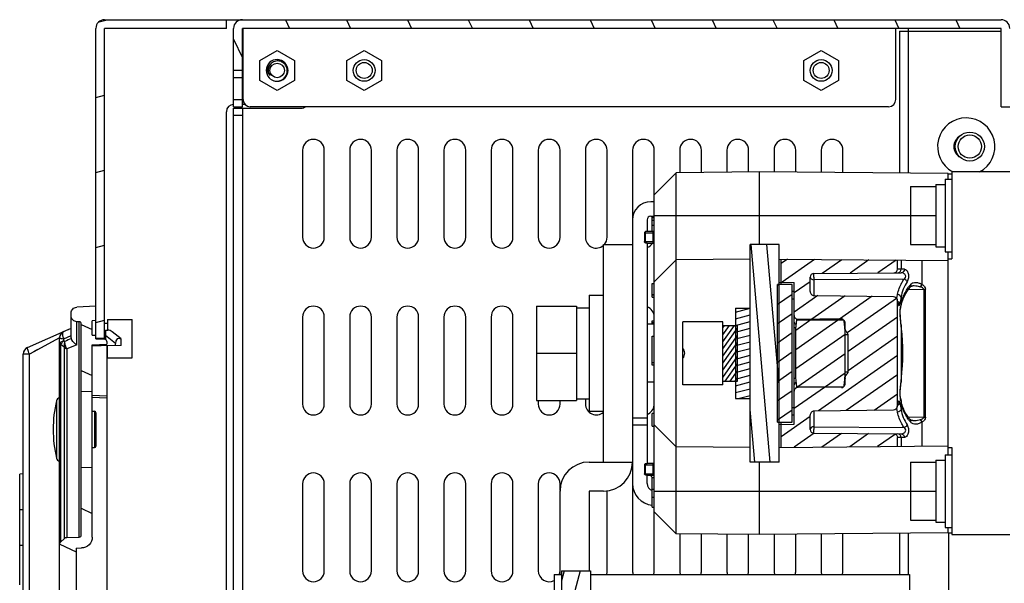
# Model space of a CAD drawing. Extents: x -425 to 6552, y -3049 to 3105.
# Drawn here: x 447.4 to 583.1, y -846.5 to -768.7 of the extents above; entities that cross this region are included whole.
import ezdxf

# ---------------------------------------------------------------- set-up
doc = ezdxf.new("R2010")
doc.units = 0
doc.layers.get('0').update_dxf_attribs({"linetype": 'CONTINUOUS'})

msp = doc.modelspace()

# ---------------------------------------------------------------- linework, layer by layer
at = {"color": 2, "linetype": 'CONTINUOUS'}
for p, q in [((458.35, -769.03), (459.43, -768.74)), ((484.03, -768.74), (484.59, -769.94)), ((492.43, -768.74), (492.99, -769.94)), ((500.83, -768.74), (501.39, -769.94)), ((509.23, -768.74), (509.79, -769.94)), ((517.63, -768.74), (518.19, -769.94)), ((526.04, -768.74), (526.59, -769.94)), ((534.44, -768.74), (535, -769.94)), ((542.84, -768.74), (543.4, -769.94)), ((551.24, -768.74), (551.8, -769.94)), ((559.64, -768.74), (560.2, -769.94)), ((568.04, -768.74), (568.6, -769.94)), ((576.45, -768.74), (577.01, -769.94)), ((476.88, -771.44), (478.08, -774.01)), ((457.88, -779.49), (459.08, -779.17)), ((457.88, -789.83), (459.08, -789.51)), ((457.88, -800.16), (459.08, -799.84)), ((550.87, -829.74), (548.24, -799.74)), ((552.08, -819.09), (550.39, -799.74)), ((553.23, -801.78), (552.38, -802.37)), ((556.98, -801.81), (552.5, -804.95)), ((560.72, -801.84), (558.03, -803.73)), ((564.47, -801.87), (561.87, -803.69)), ((568.22, -801.91), (565.71, -803.66)), ((556.38, -804.88), (554.18, -806.42)), ((552.07, -805.24), (551.88, -805.38)), ((553.88, -806.63), (551.88, -808.03)), ((557.44, -806.79), (554.18, -809.08)), ((561.18, -806.83), (556.58, -810.05)), ((564.92, -806.87), (560.43, -810.02)), ((568.29, -807.17), (561.47, -811.94)), ((546.08, -809.05), (548.08, -808.51)), ((457.88, -810.5), (459.08, -810.17)), ((546.08, -809.97), (548.08, -809.44)), ((546.08, -810.9), (548.08, -810.36)), ((553.88, -809.29), (551.88, -810.69)), ((560.27, -810.12), (554.38, -814.25)), ((556.48, -810.12), (554.39, -811.59)), ((568.41, -809.74), (561.62, -814.5)), ((455.88, -810.76), (457.38, -811.46)), ((544.33, -811.22), (544.55, -810.91)), ((544.33, -812.2), (545.23, -810.91)), ((544.33, -813.18), (545.92, -810.91)), ((544.33, -814.15), (546.33, -811.3)), ((546.08, -811.83), (548.08, -811.29)), ((544.33, -815.13), (546.33, -812.27)), ((546.08, -812.75), (548.08, -812.22)), ((553.88, -811.94), (551.88, -813.34)), ((561.18, -812.14), (554.38, -816.9)), ((568.41, -812.4), (561.62, -817.15)), ((544.33, -816.11), (546.33, -813.25)), ((544.33, -817.08), (546.33, -814.23)), ((546.08, -813.68), (548.08, -813.14)), ((546.08, -814.6), (548.08, -814.07)), ((544.33, -818.06), (546.33, -815.2)), ((546.08, -815.53), (548.08, -814.99)), ((553.88, -814.6), (551.88, -816)), ((561.18, -814.8), (554.67, -819.36)), ((568.41, -815.05), (557.5, -822.69)), ((455.88, -817.1), (457.38, -817.8)), ((544.65, -818.58), (546.33, -816.18)), ((545.34, -818.58), (546.33, -817.16)), ((546.08, -816.46), (548.08, -815.92)), ((546.08, -817.38), (548.08, -816.85)), ((546.02, -818.58), (546.33, -818.13)), ((546.08, -818.31), (548.08, -817.77)), ((553.88, -817.26), (551.88, -818.66)), ((561.18, -817.46), (558.46, -819.36)), ((568.41, -817.71), (561.35, -822.65)), ((546.08, -819.24), (548.08, -818.7)), ((546.08, -820.16), (548.08, -819.63)), ((553.88, -819.91), (551.88, -821.31)), ((558.34, -819.45), (554.18, -822.36)), ((554.58, -819.42), (554.3, -819.62)), ((546.46, -820.99), (548.08, -820.55)), ((568.41, -820.36), (565.2, -822.61)), ((548.72, -829.74), (548.08, -822.48)), ((553.88, -822.57), (551.88, -823.97)), ((556.38, -823.47), (552.38, -826.27)), ((556.93, -825.75), (554.14, -827.7)), ((560.67, -825.78), (557.98, -827.67)), ((564.42, -825.81), (561.82, -827.63)), ((568.11, -825.89), (565.66, -827.6)), ((457.31, -830.44), (457.38, -830.48)), ((455.88, -836.12), (457.38, -836.82)), ((452.91, -841.07), (455.18, -842.13)), ((524.66, -844.74), (522.08, -854.37)), ((522.44, -844.74), (522.08, -846.1))]:
    msp.add_line(p, q, dxfattribs=at)
at = {"color": 7, "linetype": 'CONTINUOUS'}
for p, q in [((459.08, -768.74), (582.68, -768.74)), ((475.88, -769.94), (475.88, -768.74)), ((457.88, -812.74), (457.88, -769.94)), ((459.08, -812.64), (459.08, -769.94)), ((475.88, -769.94), (459.08, -769.94)), ((476.88, -780.74), (476.88, -769.94)), ((478.08, -780.74), (478.08, -769.94)), ((582.68, -769.94), (478.08, -769.94)), ((478.18, -779.74), (478.18, -769.94)), ((568.18, -779.74), (568.18, -769.94)), ((568.68, -770.34), (568.68, -789.91)), ((568.68, -770.34), (582.68, -770.34)), ((569.88, -769.94), (569.88, -789.92)), ((582.68, -780.74), (582.68, -769.94)), ((480.48, -774.36), (482.88, -772.97)), ((482.88, -772.97), (485.28, -774.36)), ((492.48, -774.36), (494.88, -772.97)), ((494.88, -772.97), (497.28, -774.36)), ((555.48, -774.36), (557.88, -772.97)), ((557.88, -772.97), (560.28, -774.36)), ((480.48, -777.13), (480.48, -774.36)), ((485.28, -774.36), (485.28, -777.13)), ((492.48, -777.13), (492.48, -774.36)), ((497.28, -774.36), (497.28, -777.13)), ((555.48, -777.13), (555.48, -774.36)), ((560.28, -774.36), (560.28, -777.13)), ((478.08, -775.74), (476.88, -775.74)), ((478.08, -776.74), (476.88, -776.74)), ((482.88, -778.51), (480.48, -777.13)), ((485.28, -777.13), (482.88, -778.51)), ((494.88, -778.51), (492.48, -777.13)), ((497.28, -777.13), (494.88, -778.51)), ((557.88, -778.51), (555.48, -777.13)), ((560.28, -777.13), (557.88, -778.51)), ((476.88, -779.74), (478.08, -779.74)), ((478.47, -780.44), (478.08, -780.44)), ((475.88, -905.04), (475.88, -781.44)), ((476.88, -780.74), (478.08, -780.74)), ((476.88, -896.24), (476.88, -780.94)), ((476.88, -780.94), (486.18, -780.94)), ((478.08, -780.94), (478.08, -896.24)), ((567.18, -780.74), (479.18, -780.74)), ((582.68, -780.74), (583.88, -780.74)), ((478.08, -781.94), (476.88, -781.94)), ((486.38, -786.74), (486.38, -798.74)), ((489.38, -798.74), (489.38, -786.74)), ((492.88, -786.74), (492.88, -798.74)), ((495.88, -798.74), (495.88, -786.74)), ((499.38, -786.74), (499.38, -798.74)), ((502.38, -798.74), (502.38, -786.74)), ((505.88, -786.74), (505.88, -798.74)), ((508.88, -798.74), (508.88, -786.74)), ((512.38, -786.74), (512.38, -798.74)), ((515.38, -798.74), (515.38, -786.74)), ((518.88, -786.74), (518.88, -798.74)), ((521.88, -798.74), (521.88, -786.74)), ((525.38, -786.74), (525.38, -798.74)), ((528.38, -798.74), (528.38, -786.74)), ((531.88, -786.74), (531.88, -796.29)), ((534.88, -844.74), (534.88, -786.74)), ((538.38, -786.74), (538.38, -789.84)), ((541.38, -789.81), (541.38, -786.74)), ((544.88, -786.74), (544.88, -789.78)), ((547.88, -789.76), (547.88, -786.74)), ((551.38, -786.74), (551.38, -789.76)), ((554.38, -789.79), (554.38, -786.74)), ((557.88, -786.74), (557.88, -789.82)), ((560.88, -789.84), (560.88, -786.74)), ((534.88, -792.9), (537.88, -789.84)), ((549.38, -789.74), (537.88, -789.84)), ((537.88, -839.64), (537.88, -789.84)), ((549.38, -799.74), (549.38, -789.74)), ((575.38, -789.97), (549.38, -789.74)), ((575.38, -790.74), (575.38, -789.97)), ((575.38, -789.99), (575.88, -789.99)), ((575.88, -789.74), (575.88, -801.74)), ((583.88, -789.74), (575.88, -789.74)), ((574.98, -790.74), (574.98, -800.74)), ((574.98, -790.74), (575.88, -790.74)), ((570.18, -791.74), (570.18, -799.74)), ((570.18, -791.74), (573.68, -791.74)), ((573.68, -791.47), (573.68, -800.04)), ((573.68, -791.47), (574.98, -791.47)), ((534.88, -793.84), (534.38, -793.84)), ((531.88, -796.34), (531.88, -832.71)), ((533.88, -796.34), (533.88, -797.97)), ((534.38, -795.84), (534.88, -795.84)), ((534.58, -797.09), (534.58, -795.84)), ((534.58, -796.03), (534.88, -796.03)), ((534.88, -796.44), (534.58, -796.44)), ((534.88, -795.74), (573.68, -795.74)), ((533.51, -798.14), (533.51, -799.34)), ((533.51, -798.14), (534.88, -798.14)), ((533.68, -799.52), (533.68, -797.97)), ((533.88, -797.97), (533.68, -797.97)), ((534.68, -797.94), (533.88, -797.94)), ((534.58, -797.94), (534.58, -797.11)), ((534.88, -797.11), (534.58, -797.11)), ((534.68, -797.94), (534.68, -799.54)), ((533.51, -799.34), (534.88, -799.34)), ((533.68, -799.52), (533.88, -799.52)), ((533.88, -799.52), (533.88, -829.97)), ((533.88, -799.54), (534.68, -799.54)), ((527.88, -829.74), (527.88, -799.74)), ((527.88, -799.74), (531.88, -799.74)), ((548.08, -829.74), (548.08, -799.74)), ((552.08, -799.74), (548.08, -799.74)), ((552.08, -829.74), (552.08, -799.74)), ((570.18, -799.74), (573.68, -799.74)), ((573.68, -800.04), (574.98, -800.04)), ((574.98, -800.74), (575.88, -800.74)), ((575.38, -828.74), (575.38, -800.74)), ((534.88, -804.9), (537.88, -801.84)), ((548.08, -801.75), (537.88, -801.84)), ((552.08, -801.77), (575.38, -801.97)), ((552.38, -805.24), (552.38, -801.77)), ((568.41, -803.14), (568.41, -801.91)), ((568.9, -801.91), (568.9, -803.14)), ((571.81, -805.26), (571.81, -801.94)), ((575.38, -801.74), (575.88, -801.74)), ((556.88, -803.74), (568.93, -803.63)), ((569.38, -803.13), (568.41, -803.14)), ((552.08, -804.94), (554.18, -804.96)), ((554.18, -824.52), (554.18, -804.96)), ((556.38, -806.2), (556.38, -804.24)), ((569.31, -804.5), (556.88, -804.61)), ((556.88, -804.61), (556.88, -806.79)), ((534.58, -807.01), (534.58, -805.1)), ((534.58, -805.1), (534.88, -805.1)), ((551.88, -824.24), (551.88, -805.24)), ((553.88, -805.24), (551.88, -805.24)), ((553.88, -824.24), (553.88, -805.24)), ((554.18, -806.24), (553.88, -806.24)), ((569.4, -806.73), (569.68, -806.26)), ((569.68, -806.26), (569.98, -805.84)), ((572.02, -805.93), (569.89, -805.97)), ((569.98, -805.84), (570.22, -805.57)), ((570.22, -805.57), (570.26, -805.53)), ((570.22, -805.57), (570.22, -805.57)), ((570.26, -805.53), (570.31, -805.5)), ((570.31, -805.5), (570.38, -805.47)), ((570.38, -805.47), (570.47, -805.46)), ((570.47, -805.46), (570.53, -805.46)), ((570.53, -805.46), (570.53, -805.46)), ((572.02, -805.93), (572.02, -823.56)), ((572.27, -823.57), (572.27, -805.91)), ((525.88, -806.74), (525.88, -822.74)), ((525.88, -806.74), (527.88, -806.74)), ((534.58, -806.63), (534.88, -806.63)), ((534.58, -806.68), (534.88, -806.68)), ((534.58, -807.01), (534.88, -807.01)), ((553.88, -807.24), (554.18, -807.24)), ((556.88, -806.79), (567.85, -806.9)), ((568.3, -807.18), (568.41, -806.63)), ((568.41, -807.51), (568.38, -807.38)), ((568.45, -807.66), (568.41, -807.51)), ((568.41, -821.92), (568.41, -807.56)), ((568.48, -807.81), (568.45, -807.66)), ((568.9, -806.99), (568.72, -807.9)), ((568.9, -806.99), (568.9, -808.07)), ((568.99, -807.76), (569.17, -807.23)), ((569.17, -807.23), (569.4, -806.73)), ((457.88, -808.25), (455.24, -808.39)), ((518.63, -808.24), (518.63, -821.24)), ((518.63, -808.24), (524.13, -808.24)), ((524.13, -808.24), (524.13, -821.24)), ((524.13, -808.46), (525.88, -808.46)), ((546.08, -808.5), (546.08, -820.99)), ((546.08, -808.5), (548.08, -808.5)), ((568.49, -807.83), (568.48, -807.81)), ((568.5, -807.86), (568.49, -807.83)), ((568.5, -807.88), (568.5, -807.86)), ((568.5, -807.88), (568.5, -807.88)), ((568.5, -807.88), (568.5, -807.89)), ((568.5, -807.89), (568.5, -807.88)), ((568.77, -809.02), (568.78, -808.89)), ((568.77, -809.15), (568.77, -809.02)), ((568.78, -808.89), (568.79, -808.77)), ((568.79, -808.77), (568.8, -808.67)), ((568.8, -808.67), (568.82, -808.58)), ((568.82, -808.48), (568.9, -808.07)), ((568.82, -808.58), (568.89, -808.16)), ((568.89, -808.16), (568.99, -807.76)), ((454.48, -812.43), (454.48, -809.19)), ((455.27, -813.56), (455.27, -810.39)), ((455.59, -810.4), (455.27, -810.39)), ((455.59, -840.09), (455.59, -810.4)), ((457.88, -810.24), (457.38, -810.25)), ((457.38, -812.24), (457.38, -810.25)), ((459.48, -810.09), (459.48, -811.55)), ((459.48, -810.09), (462.88, -810.09)), ((462.88, -815.39), (462.88, -810.09)), ((486.38, -809.74), (486.38, -821.74)), ((489.38, -821.74), (489.38, -809.74)), ((492.88, -809.74), (492.88, -821.74)), ((495.88, -821.74), (495.88, -809.74)), ((499.38, -809.74), (499.38, -821.74)), ((502.38, -821.74), (502.38, -809.74)), ((505.88, -809.74), (505.88, -821.74)), ((508.88, -821.74), (508.88, -809.74)), ((512.38, -809.74), (512.38, -821.74)), ((515.38, -821.74), (515.38, -809.74)), ((534.58, -810.74), (534.58, -810.27)), ((534.58, -810.27), (534.88, -810.27)), ((538.83, -819.08), (538.83, -810.4)), ((544.33, -810.4), (538.83, -810.4)), ((544.33, -819.08), (544.33, -810.4)), ((554.55, -810.12), (560.98, -810.12)), ((560.68, -810.01), (554.69, -810.07)), ((554.69, -810.07), (554.69, -810.12)), ((560.68, -810.01), (560.68, -810.12)), ((568.77, -809.27), (568.77, -809.15)), ((568.77, -809.4), (568.77, -809.27)), ((568.78, -809.51), (568.77, -809.4)), ((568.78, -809.61), (568.78, -809.51)), ((568.79, -809.71), (568.78, -809.61)), ((568.8, -809.79), (568.79, -809.71)), ((568.79, -809.72), (568.79, -809.78)), ((568.83, -810.01), (568.8, -809.79)), ((568.85, -810.24), (568.83, -810.01)), ((568.88, -810.48), (568.85, -810.24)), ((448.48, -813.94), (454.08, -811.44)), ((454.08, -811.44), (454.11, -811.44)), ((455.88, -839.79), (455.88, -810.7)), ((459.08, -810.59), (459.48, -810.59)), ((459.23, -811.54), (459.23, -812.74)), ((459.23, -811.54), (459.53, -811.55)), ((461.38, -812.77), (460.14, -811.77)), ((534.88, -810.74), (533.88, -810.74)), ((534.88, -810.52), (534.58, -810.52)), ((534.58, -810.55), (534.88, -810.55)), ((544.33, -810.91), (546.33, -810.91)), ((546.33, -818.58), (546.33, -810.91)), ((554.41, -811.25), (554.18, -811.25)), ((561.18, -818.89), (561.18, -810.59)), ((568.9, -810.77), (568.88, -810.48)), ((568.9, -810.81), (568.9, -810.77)), ((568.96, -811.36), (568.9, -810.77)), ((568.9, -810.81), (568.9, -818.67)), ((569.03, -812.17), (568.96, -811.36)), ((452.88, -812.63), (448.72, -814.85)), ((452.88, -812.63), (452.85, -812.64)), ((452.88, -887.86), (452.88, -812.63)), ((453.48, -812.76), (454.48, -812.31)), ((453.48, -813.02), (453.48, -812.76)), ((453.59, -813.11), (453.48, -813.02)), ((457.38, -812.24), (457.88, -812.25)), ((457.88, -812.64), (459.08, -812.64)), ((457.88, -812.74), (459.1, -812.81)), ((457.88, -812.74), (459.23, -812.74)), ((459.08, -812.24), (459.23, -812.24)), ((460.58, -813.4), (459.23, -812.31)), ((459.38, -813.11), (459.38, -813.47)), ((461.38, -813.66), (461.38, -812.8)), ((534.58, -816.4), (534.58, -812.4)), ((534.58, -812.4), (534.88, -812.4)), ((554.38, -817.68), (554.38, -811.8)), ((561.18, -812.15), (561.62, -812.15)), ((561.62, -817.34), (561.62, -812.15)), ((569.08, -813.01), (569.03, -812.17)), ((569.12, -813.88), (569.08, -813.01)), ((449.88, -814.23), (449.31, -814.53)), ((453.03, -813.66), (453.03, -840.79)), ((453.52, -813.9), (453.06, -813.52)), ((453.54, -840.27), (453.54, -814.03)), ((453.89, -814.15), (453.89, -840.12)), ((457.38, -813.57), (459.38, -813.47)), ((457.38, -840.08), (457.38, -813.57)), ((461.38, -813.66), (457.38, -813.73)), ((458.61, -813.72), (457.39, -813.78)), ((459.38, -813.68), (459.38, -886.81)), ((459.48, -815.39), (459.48, -813.69)), ((460.58, -813.67), (460.58, -813.4)), ((569.14, -814.75), (569.12, -813.88)), ((447.83, -815.24), (447.83, -831.38)), ((447.83, -815.24), (447.88, -815.24)), ((447.88, -885.63), (447.88, -814.85)), ((448.72, -814.85), (447.88, -814.85)), ((449.31, -814.53), (448.72, -814.85)), ((448.72, -885.63), (448.72, -814.85)), ((459.38, -814.89), (459.48, -814.89)), ((459.48, -815.39), (462.88, -815.39)), ((518.63, -814.74), (524.13, -814.74)), ((569.08, -816.49), (569.12, -815.63)), ((569.12, -815.63), (569.14, -814.75)), ((534.58, -815.99), (534.88, -815.99)), ((534.88, -816.4), (534.58, -816.4)), ((569.02, -817.33), (569.08, -816.49)), ((554.41, -818.23), (554.18, -818.23)), ((561.62, -817.34), (561.18, -817.34)), ((568.9, -818.78), (568.95, -818.13)), ((568.95, -818.13), (569.02, -817.33)), ((534.88, -818.74), (533.88, -818.74)), ((544.33, -819.08), (538.83, -819.08)), ((544.33, -818.58), (546.33, -818.58)), ((554.55, -819.36), (560.98, -819.36)), ((554.69, -819.36), (554.69, -819.41)), ((560.68, -819.47), (554.69, -819.41)), ((560.68, -819.47), (560.68, -819.36)), ((568.78, -819.85), (568.79, -819.76)), ((568.78, -819.95), (568.78, -819.85)), ((568.79, -819.76), (568.79, -819.7)), ((568.79, -819.76), (568.8, -819.71)), ((568.8, -819.71), (568.83, -819.49)), ((568.83, -819.49), (568.85, -819.25)), ((568.85, -819.25), (568.87, -819.02)), ((568.87, -819.02), (568.9, -818.78)), ((568.89, -818.72), (568.9, -818.67)), ((568.9, -818.67), (568.9, -818.72)), ((452.47, -821.28), (452.47, -829.2)), ((457.38, -820.04), (455.88, -820.02)), ((457.38, -820.51), (459.38, -820.59)), ((457.38, -820.8), (459.38, -820.89)), ((518.63, -821.24), (524.13, -821.24)), ((518.88, -821.24), (518.88, -821.74)), ((521.88, -821.74), (521.88, -821.24)), ((524.13, -821.04), (525.88, -821.04)), ((525.38, -821.04), (525.38, -821.74)), ((546.08, -820.99), (548.08, -820.99)), ((568.77, -820.04), (568.78, -819.95)), ((568.77, -820.14), (568.77, -820.04)), ((568.77, -820.23), (568.77, -820.14)), ((568.77, -820.32), (568.77, -820.23)), ((568.77, -820.41), (568.77, -820.32)), ((568.77, -820.49), (568.77, -820.41)), ((568.78, -820.57), (568.77, -820.49)), ((568.78, -820.65), (568.78, -820.57)), ((568.79, -820.72), (568.78, -820.65)), ((568.8, -820.78), (568.79, -820.72)), ((568.8, -820.83), (568.8, -820.78)), ((568.81, -820.88), (568.8, -820.83)), ((568.82, -820.91), (568.81, -820.88)), ((568.82, -820.91), (568.89, -821.32)), ((568.9, -821.42), (568.82, -821)), ((447.83, -822.24), (447.88, -822.24)), ((554.18, -822.24), (553.88, -822.25)), ((567.85, -822.58), (556.88, -822.7)), ((568.41, -822.86), (568.3, -822.3)), ((568.38, -822.11), (568.41, -821.99)), ((568.41, -821.99), (568.45, -821.84)), ((568.45, -821.84), (568.48, -821.69)), ((568.48, -821.69), (568.49, -821.66)), ((568.49, -821.64), (568.5, -821.61)), ((568.49, -821.66), (568.49, -821.64)), ((568.5, -821.61), (568.5, -821.6)), ((568.72, -821.59), (568.9, -822.49)), ((568.92, -821.43), (568.89, -821.32)), ((568.9, -821.42), (568.9, -822.49)), ((568.97, -821.65), (568.92, -821.43)), ((569.03, -821.87), (568.97, -821.65)), ((569.1, -822.08), (569.03, -821.87)), ((569.18, -822.27), (569.1, -822.08)), ((569.26, -822.46), (569.18, -822.27)), ((569.34, -822.65), (569.26, -822.46)), ((457.38, -822.73), (457.69, -822.74)), ((457.69, -822.74), (457.69, -827.75)), ((457.88, -822.94), (457.88, -827.55)), ((525.88, -822.74), (527.88, -822.74)), ((531.88, -823.63), (533.88, -823.63)), ((534.58, -824.77), (534.58, -823.05)), ((534.88, -823.05), (534.58, -823.05)), ((553.88, -823.24), (554.18, -823.24)), ((556.38, -825.25), (556.38, -823.28)), ((556.88, -822.7), (556.88, -824.88)), ((569.43, -822.82), (569.34, -822.65)), ((569.53, -822.99), (569.43, -822.82)), ((569.63, -823.16), (569.53, -822.99)), ((569.74, -823.31), (569.63, -823.16)), ((569.85, -823.47), (569.74, -823.31)), ((569.96, -823.61), (569.85, -823.47)), ((569.88, -823.52), (572.02, -823.56)), ((570.08, -823.76), (569.96, -823.61)), ((570.2, -823.9), (570.08, -823.76)), ((570.22, -823.92), (570.2, -823.9)), ((570.22, -823.92), (570.22, -823.92)), ((570.23, -823.93), (570.22, -823.92)), ((570.26, -823.96), (570.23, -823.93)), ((570.3, -823.98), (570.26, -823.96)), ((570.35, -824), (570.3, -823.98)), ((533.88, -824.63), (531.88, -824.63)), ((534.58, -824.77), (534.88, -824.77)), ((534.88, -824.59), (537.88, -827.64)), ((551.88, -824.24), (553.88, -824.24)), ((552.08, -824.54), (554.18, -824.52)), ((552.38, -827.72), (552.38, -824.24)), ((556.88, -824.88), (569.31, -824.99)), ((570.42, -824.02), (570.35, -824)), ((570.49, -824.03), (570.42, -824.02)), ((570.53, -824.03), (570.49, -824.03)), ((570.53, -824.03), (570.53, -824.03)), ((571.81, -827.55), (571.81, -824.23)), ((556.88, -825.75), (568.93, -825.85)), ((568.41, -827.58), (568.41, -826.34)), ((569.38, -826.35), (568.41, -826.34)), ((568.9, -826.35), (568.9, -827.57)), ((457.38, -827.75), (457.69, -827.75)), ((548.08, -827.73), (537.88, -827.64)), ((552.08, -827.72), (575.38, -827.52)), ((575.38, -827.74), (575.88, -827.74)), ((575.88, -827.74), (575.88, -839.74)), ((574.98, -828.74), (574.98, -838.74)), ((574.98, -828.74), (575.88, -828.74)), ((455.88, -830.47), (457.38, -830.44)), ((525.88, -829.74), (531.88, -829.74)), ((533.51, -830.14), (533.51, -831.34)), ((533.51, -830.14), (534.88, -830.14)), ((533.68, -831.52), (533.68, -829.97)), ((533.88, -829.97), (533.68, -829.97)), ((534.68, -829.94), (533.88, -829.94)), ((534.68, -829.94), (534.68, -831.54)), ((552.08, -829.74), (548.08, -829.74)), ((549.38, -839.74), (549.38, -829.74)), ((570.18, -829.74), (570.18, -837.74)), ((570.18, -829.74), (573.68, -829.74)), ((573.68, -829.47), (573.68, -838.04)), ((573.68, -829.47), (574.98, -829.47)), ((447.88, -831.38), (447.38, -831.39)), ((447.38, -846.67), (447.38, -831.39)), ((533.51, -831.34), (534.88, -831.34)), ((533.68, -831.52), (533.88, -831.52)), ((533.88, -832.71), (533.88, -831.52)), ((533.88, -831.54), (534.68, -831.54)), ((534.58, -835.96), (534.58, -831.85)), ((534.58, -831.85), (534.88, -831.85)), ((486.38, -832.74), (486.38, -844.74)), ((489.38, -844.74), (489.38, -832.74)), ((492.88, -832.74), (492.88, -844.74)), ((495.88, -844.74), (495.88, -832.74)), ((499.38, -832.74), (499.38, -844.74)), ((502.38, -844.74), (502.38, -832.74)), ((505.88, -832.74), (505.88, -844.74)), ((508.88, -844.74), (508.88, -832.74)), ((512.38, -832.74), (512.38, -844.74)), ((515.38, -844.74), (515.38, -832.74)), ((518.88, -832.74), (518.88, -844.74)), ((521.88, -833.68), (521.88, -832.74)), ((531.88, -832.74), (531.88, -844.74)), ((521.88, -845.24), (521.88, -833.74)), ((525.88, -833.74), (525.88, -844.74)), ((527.88, -833.74), (525.88, -833.74)), ((528.38, -844.74), (528.38, -833.71)), ((534.88, -833.51), (534.58, -833.51)), ((534.88, -834.62), (534.58, -834.62)), ((534.88, -833.74), (573.68, -833.74)), ((534.58, -835.96), (534.88, -835.96)), ((447.88, -836.31), (447.38, -836.32)), ((534.88, -836.59), (537.88, -839.64)), ((570.18, -837.74), (573.68, -837.74)), ((573.68, -838.04), (574.98, -838.04)), ((574.98, -838.74), (575.88, -838.74)), ((575.38, -839.52), (575.38, -838.74)), ((453.03, -840.79), (453.54, -840.27)), ((453.89, -840.12), (455.59, -840.09)), ((549.38, -839.74), (537.88, -839.64)), ((538.38, -839.65), (538.38, -844.74)), ((541.38, -844.74), (541.38, -839.67)), ((544.88, -839.7), (544.88, -844.74)), ((547.88, -844.74), (547.88, -839.73)), ((575.38, -839.52), (549.38, -839.74)), ((551.38, -839.73), (551.38, -844.74)), ((554.38, -844.74), (554.38, -839.7)), ((557.88, -839.67), (557.88, -844.74)), ((560.88, -844.74), (560.88, -839.64)), ((568.68, -839.57), (568.68, -845.24)), ((569.88, -839.56), (569.88, -845.24)), ((575.38, -839.49), (575.88, -839.49)), ((575.48, -865.24), (575.48, -839.52)), ((575.88, -839.74), (583.88, -839.74)), ((447.88, -841.24), (447.38, -841.25)), ((455.18, -841.6), (455.91, -841.58)), ((455.18, -841.6), (455.18, -886.8)), ((521.08, -845.24), (521.08, -849.74)), ((521.08, -845.24), (522.08, -845.24)), ((522.08, -844.74), (522.08, -874.74)), ((522.08, -844.74), (526.08, -844.74)), ((526.08, -844.74), (526.08, -874.74)), ((526.08, -845.24), (570.08, -845.24)), ((570.08, -845.24), (570.08, -874.24))]:
    msp.add_line(p, q, dxfattribs=at)
for centre, radius in [((482.88, -775.74), 1), ((494.88, -775.74), 1.5), ((494.88, -775.74), 1.1), ((557.88, -775.74), 1.5), ((557.88, -775.74), 1.1), ((578.38, -786.24), 2), ((578.38, -786.24), 1.6)]:
    msp.add_circle(centre, radius, dxfattribs=at)
for centre, radius, start, end in [((459.08, -769.94), 1.2, 90, 180), ((478.08, -769.94), 1.2, 90, 180), ((582.68, -769.94), 1.2, 0, 90), ((482.88, -775.74), 1.5, 236.135, 235.2923), ((482.84, -775.72), 1.49, 237.2187, 237.5499), ((476.88, -781.44), 1, 90, 180), ((479.18, -779.74), 1, 180, 270), ((567.18, -779.74), 1, 270, 0), ((486.18, -779.94), 1, 270, 306.7837), ((577.88, -786.24), 3.95, 297.5961, 241.875), ((487.88, -786.74), 1.5, 0, 180), ((494.38, -786.74), 1.5, 0, 180), ((500.88, -786.74), 1.5, 0, 180), ((507.38, -786.74), 1.5, 0, 180), ((513.88, -786.74), 1.5, 0, 180), ((520.38, -786.74), 1.5, 0, 180), ((526.88, -786.74), 1.5, 0, 180), ((533.38, -786.74), 1.5, 0, 180), ((539.88, -786.74), 1.5, 0, 180), ((546.38, -786.74), 1.5, 0, 180), ((552.88, -786.74), 1.5, 0, 180), ((559.38, -786.74), 1.5, 0, 180), ((577.88, -786.24), 1.7, 120.0892, 239.838), ((578.38, -786.24), 2.15, 155.9831, 203.878), ((578.04, -786.13), 1.7, 124.1244, 128.6794), ((534.38, -796.34), 2.5, 90, 180), ((534.38, -796.34), 0.5, 90, 180), ((534.68, -797.74), 0.2, 270, 360), ((487.88, -798.74), 1.5, 180, 0), ((494.38, -798.74), 1.5, 180, 0), ((500.88, -798.74), 1.5, 180, 0), ((507.38, -798.74), 1.5, 180, 0), ((513.88, -798.74), 1.5, 180, 0), ((520.38, -798.74), 1.5, 180, 0), ((526.88, -798.74), 1.5, 180, 311.7589), ((526.88, -798.74), 1.5, 318.0646, 0), ((533.38, -798.74), 1.5, 289.3356, 327.6314), ((534.68, -799.74), 0.2, 360, 90), ((556.88, -804.24), 0.5, 90.5, 180), ((583.74, -803.92), 26.88, 180.672, 181.4579), ((574.87, -809.15), 6.08, 142.4288, 144.6349), ((574.87, -809.15), 6.08, 139.822, 142.429), ((567.66, -807.56), 0.75, 0.0597, 14.3133), ((557.05, -810.37), 11.7, 13.0009, 13.46), ((487.88, -809.74), 1.5, 0, 180), ((494.38, -809.74), 1.5, 0, 180), ((500.88, -809.74), 1.5, 0, 180), ((507.38, -809.74), 1.5, 0, 180), ((513.88, -809.74), 1.5, 0, 180), ((533.38, -809.74), 1.5, 0, 70.6644), ((555.96, -810.63), 12.82, 12.127, 12.9946), ((568.31, -808.01), 0.434, 36.1049, 42.4913), ((570.98, -808.9), 2.21, 169.2015, 171.5664), ((551.2, -811.86), 9.97, 6.6056, 9.7522), ((573.56, -809.25), 4.8, 182.4247, 184.4206), ((572.6, -809.33), 3.84, 184.3885, 186.7877), ((539.54, -813.3), 29.47, 6.524, 6.8478), ((537.03, -813.58), 31.99, 5.5969, 6.5162), ((453.88, -812.63), 1, 114, 179.9974), ((459.51, -812.55), 1, 51, 89), ((549.81, -812.03), 11.37, 5.2518, 6.6357), ((547.81, -812.2), 13.38, 2.8746, 5.2162), ((544.81, -812.36), 16.38, 1.9595, 2.9094), ((534.57, -813.83), 34.46, 5.3133, 5.605), ((533.41, -813.93), 35.62, 5.0276, 5.3133), ((466.66, -840.39), 30.24, 113.6729, 115.5911), ((459.08, -813.11), 0.3, 0, 87), ((448.88, -814.85), 1, 113.9999, 180), ((453.42, -813.19), 0.481, 187.102, 192.7736), ((453.49, -813.66), 0.462, 177.22, 180.0437), ((453.6, -813.76), 0.586, 153.2787, 155.8411), ((466.81, -842.59), 31.24, 111.6853, 114.4393), ((549.81, -817.46), 11.37, 353.3633, 354.7469), ((547.81, -817.28), 13.38, 354.7825, 357.1247), ((544.81, -817.12), 16.38, 357.0898, 358.0405), ((561.87, -818.2), 0.69, 174.291, 179.9599), ((551.2, -817.63), 9.97, 350.2478, 353.3935), ((572.25, -820.12), 3.48, 173.1582, 174.0946), ((539.5, -816.18), 29.5, 353.1522, 353.4756), ((537.04, -815.91), 31.98, 353.4832, 354.403), ((534.2, -815.63), 34.83, 354.3966, 354.9068), ((468.42, -825.24), 16.43, 166.0481, 193.9519), ((453.05, -821.43), 0.6, 106.1828, 166.0481), ((572.26, -820.41), 3.5, 185.0152, 187.4854), ((487.88, -821.74), 1.5, 180, 0), ((494.38, -821.74), 1.5, 180, 0), ((500.88, -821.74), 1.5, 180, 0), ((507.38, -821.74), 1.5, 180, 0), ((513.88, -821.74), 1.5, 180, 0), ((520.38, -821.74), 1.5, 180, 0), ((526.88, -821.74), 1.5, 180, 311.7589), ((533.38, -821.74), 1.5, 289.3356, 353.9902), ((567.66, -821.92), 0.75, 345.6869, 359.9403), ((557.06, -819.11), 11.69, 346.0813, 347.4601), ((555.76, -818.82), 13.03, 347.439, 347.6621), ((555.38, -818.73), 13.42, 347.662, 347.8648), ((568.31, -821.48), 0.431, 317.6515, 324.4978), ((457.68, -822.94), 0.2, 0, 89), ((574.93, -820.29), 6.16, 215.3816, 217.6501), ((556.88, -825.25), 0.5, 180, 269.5), ((583.32, -825.55), 26.45, 178.5357, 179.3343), ((575, -820.23), 6.24, 217.6505, 220.1086), ((457.68, -827.55), 0.2, 271, 0), ((453.05, -829.06), 0.6, 193.9519, 253.8172), ((525.88, -833.74), 4, 90, 180), ((527.88, -829.74), 4, 270, 0), ((534.68, -829.74), 0.2, 270, 360), ((487.88, -832.74), 1.5, 0, 180), ((494.38, -832.74), 1.5, 0, 180), ((500.88, -832.74), 1.5, 0, 180), ((507.38, -832.74), 1.5, 0, 180), ((513.88, -832.74), 1.5, 0, 180), ((520.38, -832.74), 1.5, 0, 180), ((533.38, -832.74), 1.5, 36.5474, 54), ((534.68, -831.74), 0.2, 0, 90), ((534.88, -832.71), 3, 180, 264.3016), ((534.88, -832.71), 1, 180, 252.732), ((487.88, -844.74), 1.5, 180, 0), ((494.38, -844.74), 1.5, 180, 0), ((500.88, -844.74), 1.5, 180, 0), ((507.38, -844.74), 1.5, 180, 0), ((513.88, -844.74), 1.5, 180, 0), ((520.38, -844.74), 1.5, 180, 297.866), ((520.38, -844.74), 1.5, 340.5083, 358.3247), ((526.88, -844.74), 1.5, 340.5083, 0), ((533.38, -844.74), 1.5, 180, 199.4917), ((533.38, -844.74), 1.5, 340.5083, 0), ((539.88, -844.74), 1.5, 180, 199.4917), ((539.88, -844.74), 1.5, 340.5083, 0), ((546.38, -844.74), 1.5, 180, 199.4917), ((546.38, -844.74), 1.5, 340.5083, 0), ((552.88, -844.74), 1.5, 180, 199.4917), ((552.88, -844.74), 1.5, 340.5083, 0), ((559.38, -844.74), 1.5, 180, 199.4917), ((559.38, -844.74), 1.5, 340.5083, 0)]:
    msp.add_arc(centre, radius, start, end, dxfattribs=at)
for centre, major_axis, ratio, start_param, end_param in [((560.68, -810.59), (0, 0.577), 0.866025, -0.628747, 0.005162), ((560.68, -810.59), (0, 0.577), 0.866025, -1.570796, -0.757504), ((461.58, -814.22), (-0.71, 1.49), 0.471765, 5.693778, 7.063092), ((560.68, -818.89), (0, -0.577), 0.866025, -0.008727, 0.628747), ((560.68, -818.89), (0, -0.577), 0.866025, 0.757504, 1.570796)]:
    msp.add_ellipse(centre, major_axis=major_axis, ratio=ratio, start_param=start_param, end_param=end_param, dxfattribs=at)
for points, knots in [([(481.91, -776.45), (481.78, -776.32), (481.59, -776), (481.52, -775.46), (481.67, -774.92), (481.89, -774.63), (482.03, -774.51)], [0, 0, 0, 0, 0.2493, 0.499129, 0.749399, 1, 1, 1, 1]), ([(482.88, -774.43), (482.77, -774.44), (482.54, -774.48), (482.22, -774.62), (481.96, -774.85), (481.76, -775.14), (481.65, -775.47), (481.64, -775.82), (481.72, -776.16), (481.84, -776.36), (481.91, -776.45)], [0, 0, 0, 0, 0.125038, 0.250057, 0.375066, 0.500072, 0.625075, 0.750056, 0.875025, 1, 1, 1, 1]), ([(482.88, -777.21), (483.06, -777.21), (483.43, -777.12), (483.89, -776.81), (484.2, -776.35), (484.31, -775.81), (484.21, -775.26), (483.9, -774.79), (483.43, -774.49), (483.06, -774.42), (482.88, -774.43)], [0, 0, 0, 0, 0.125079, 0.25014, 0.375176, 0.500192, 0.625184, 0.750149, 0.87509, 1, 1, 1, 1]), ([(482.04, -776.98), (482.16, -777.06), (482.44, -777.18), (482.73, -777.22), (482.88, -777.21)], [0, 0, 0, 0, 0.500028, 1, 1, 1, 1]), ([(533.68, -797.97), (533.64, -797.97), (533.55, -798.01), (533.51, -798.1), (533.51, -798.14)], [0, 0, 0, 0, 0.49972, 1, 1, 1, 1]), ([(533.68, -799.52), (533.64, -799.52), (533.55, -799.48), (533.51, -799.39), (533.51, -799.34)], [0, 0, 0, 0, 0.499699, 1, 1, 1, 1]), ([(567.9, -803.64), (568.03, -803.64), (568.3, -803.54), (568.41, -803.27), (568.41, -803.14)], [0, 0, 0, 0, 0.500368, 1, 1, 1, 1]), ([(568.41, -803.64), (568.53, -803.64), (568.79, -803.53), (568.9, -803.26), (568.9, -803.14)], [0, 0, 0, 0, 0.497305, 1, 1, 1, 1]), ([(569.38, -803.13), (569.38, -803.26), (569.3, -803.51), (569.05, -803.63), (568.93, -803.63)], [0, 0, 0, 0, 0.517725, 1, 1, 1, 1]), ([(569.54, -804.13), (569.54, -803.99), (569.34, -803.73), (569.07, -803.63), (568.93, -803.63)], [0, 0, 0, 0, 0.507852, 1, 1, 1, 1]), ([(569.38, -803.13), (569.48, -803.13), (569.72, -803.32), (569.92, -803.76), (569.96, -804.33), (569.83, -804.71), (569.73, -804.87)], [0, 0, 0, 0, 0.155856, 0.4062, 0.721721, 1, 1, 1, 1]), ([(556.38, -804.24), (556.38, -804.34), (556.52, -804.55), (556.76, -804.61), (556.88, -804.61)], [0, 0, 0, 0, 0.447291, 1, 1, 1, 1]), ([(556.87, -804.24), (556.87, -804.17), (556.87, -804.06), (556.87, -803.92), (556.87, -803.83), (556.87, -803.78), (556.88, -803.76), (556.87, -803.74), (556.88, -803.74)], [0, 0, 0, 0, 0.382542, 0.706701, 0.830954, 0.923318, 0.980307, 1, 1, 1, 1]), ([(568.41, -806.63), (568.52, -806.06), (568.79, -805.32), (569.2, -804.66), (569.31, -804.5)], [0, 0, 0, 0, 0.747228, 1, 1, 1, 1]), ([(569.31, -804.5), (569.34, -804.48), (569.45, -804.38), (569.54, -804.24), (569.54, -804.13)], [0, 0, 0, 0, 0.260172, 1, 1, 1, 1]), ([(569.73, -804.87), (569.71, -804.83), (569.61, -804.66), (569.45, -804.54), (569.31, -804.5)], [0, 0, 0, 0, 0.23661, 1, 1, 1, 1]), ([(570.23, -805.23), (570.32, -805.13), (570.55, -804.97), (570.97, -804.94), (571.4, -805.04), (571.67, -805.17), (571.81, -805.26)], [0, 0, 0, 0, 0.238193, 0.470616, 0.723754, 1, 1, 1, 1]), ([(556.38, -806.2), (556.38, -806.34), (556.46, -806.63), (556.74, -806.79), (556.88, -806.79)], [0, 0, 0, 0, 0.503616, 1, 1, 1, 1]), ([(568.9, -808.07), (569.01, -807.42), (569.32, -806.56), (569.79, -805.82), (569.92, -805.63)], [0, 0, 0, 0, 0.748674, 1, 1, 1, 1]), ([(570.22, -805.57), (570.25, -805.53), (570.29, -805.41), (570.26, -805.29), (570.23, -805.23)], [0, 0, 0, 0, 0.44472, 1, 1, 1, 1]), ([(571.57, -805.6), (571.48, -805.57), (571.14, -805.49), (570.79, -805.45), (570.53, -805.46)], [0, 0, 0, 0, 0.254638, 1, 1, 1, 1]), ([(571.57, -805.6), (571.59, -805.57), (571.69, -805.47), (571.76, -805.35), (571.81, -805.26)], [0, 0, 0, 0, 0.234507, 1, 1, 1, 1]), ([(572.02, -805.92), (572.02, -805.83), (571.84, -805.68), (571.66, -805.62), (571.57, -805.6)], [0, 0, 0, 0, 0.494445, 1, 1, 1, 1]), ([(571.81, -805.26), (571.94, -805.33), (572.16, -805.51), (572.27, -805.79), (572.27, -805.91)], [0, 0, 0, 0, 0.547695, 1, 1, 1, 1]), ([(572.02, -805.92), (572.09, -805.92), (572.17, -805.91), (572.25, -805.92), (572.27, -805.93)], [0, 0, 0, 0, 0.764798, 1, 1, 1, 1]), ([(567.86, -806.9), (567.98, -806.9), (568.23, -807.02), (568.35, -807.26), (568.38, -807.38)], [0, 0, 0, 0, 0.497404, 1, 1, 1, 1]), ([(568.9, -806.99), (568.88, -806.9), (568.74, -806.71), (568.52, -806.64), (568.41, -806.63)], [0, 0, 0, 0, 0.457087, 1, 1, 1, 1]), ([(454.48, -809.19), (454.48, -808.99), (454.64, -808.58), (455.04, -808.4), (455.24, -808.39)], [0, 0, 0, 0, 0.500031, 1, 1, 1, 1]), ([(568.49, -807.93), (568.5, -807.97), (568.51, -808.03), (568.54, -808.1), (568.57, -808.15), (568.63, -808.17), (568.69, -808.04), (568.71, -807.96), (568.72, -807.9)], [0, 0, 0, 0, 0.185539, 0.325719, 0.419518, 0.479024, 0.648428, 1, 1, 1, 1]), ([(568.76, -809.46), (568.76, -809.4), (568.76, -809.17), (568.76, -808.94), (568.78, -808.77)], [0, 0, 0, 0, 0.254523, 1, 1, 1, 1]), ([(568.78, -808.77), (568.78, -808.75), (568.79, -808.69), (568.79, -808.62), (568.8, -808.57)], [0, 0, 0, 0, 0.265397, 1, 1, 1, 1]), ([(455.27, -810.39), (455.07, -810.39), (454.65, -810.21), (454.48, -809.79), (454.48, -809.59)], [0, 0, 0, 0, 0.499964, 1, 1, 1, 1]), ([(455.88, -810.7), (455.88, -810.62), (455.82, -810.46), (455.66, -810.4), (455.59, -810.4)], [0, 0, 0, 0, 0.500032, 1, 1, 1, 1]), ([(554.69, -810.07), (554.55, -810.08), (554.27, -809.92), (554.18, -809.64), (554.18, -809.5)], [0, 0, 0, 0, 0.496528, 1, 1, 1, 1]), ([(554.45, -810.77), (554.38, -810.74), (554.24, -810.63), (554.18, -810.47), (554.18, -810.39)], [0, 0, 0, 0, 0.517562, 1, 1, 1, 1]), ([(453.36, -811.83), (453.37, -811.81), (453.4, -811.77), (453.44, -811.73), (453.48, -811.71)], [0, 0, 0, 0, 0.28033, 1, 1, 1, 1]), ([(454.48, -811.35), (454.44, -811.37), (454.32, -811.4), (454.2, -811.44), (454.11, -811.44)], [0, 0, 0, 0, 0.315066, 1, 1, 1, 1]), ([(561.62, -812.15), (561.59, -812.07), (561.47, -811.95), (561.33, -811.75), (561.21, -811.53), (561.18, -811.37), (561.18, -811.28)], [0, 0, 0, 0, 0.248765, 0.499451, 0.749851, 1, 1, 1, 1]), ([(568.9, -818.67), (568.95, -818.04), (569.06, -816.73), (569.14, -814.75), (569.06, -812.76), (568.95, -811.45), (568.9, -810.81)], [0, 0, 0, 0, 0.242222, 0.499167, 0.755351, 1, 1, 1, 1]), ([(452.88, -812.64), (452.88, -812.65), (452.96, -812.66), (453.06, -812.69), (453.26, -812.72), (453.4, -812.74), (453.48, -812.76)], [0, 0, 0, 0, 0.075728, 0.276672, 0.591734, 1, 1, 1, 1]), ([(453.48, -813.02), (453.37, -813.06), (453.19, -813.12), (453.01, -813.21), (452.95, -813.25)], [0, 0, 0, 0, 0.595194, 1, 1, 1, 1]), ([(453.07, -813.49), (453.09, -813.46), (453.21, -813.28), (453.36, -813.13), (453.48, -813.02)], [0, 0, 0, 0, 0.199497, 1, 1, 1, 1]), ([(453.31, -812.16), (453.31, -812.13), (453.31, -812.02), (453.33, -811.9), (453.36, -811.83)], [0, 0, 0, 0, 0.289416, 1, 1, 1, 1]), ([(453.48, -812.76), (453.46, -812.7), (453.38, -812.51), (453.33, -812.31), (453.31, -812.16)], [0, 0, 0, 0, 0.273924, 1, 1, 1, 1]), ([(453.59, -813.11), (453.57, -813.18), (453.51, -813.44), (453.49, -813.71), (453.52, -813.9)], [0, 0, 0, 0, 0.274417, 1, 1, 1, 1]), ([(453.8, -813.94), (453.77, -813.88), (453.66, -813.61), (453.61, -813.33), (453.59, -813.11)], [0, 0, 0, 0, 0.233521, 1, 1, 1, 1]), ([(455.27, -813.56), (455.18, -813.52), (454.85, -813.32), (454.59, -812.98), (454.51, -812.69)], [0, 0, 0, 0, 0.239503, 1, 1, 1, 1]), ([(448.72, -814.85), (448.67, -814.74), (448.59, -814.54), (448.49, -814.25), (448.45, -814.08), (448.45, -813.95), (448.48, -813.94)], [0, 0, 0, 0, 0.376818, 0.692899, 0.906792, 1, 1, 1, 1]), ([(452.95, -813.25), (452.91, -813.27), (452.89, -813.33), (452.88, -813.38), (452.88, -813.4)], [0, 0, 0, 0, 0.718146, 1, 1, 1, 1]), ([(453.03, -813.66), (453, -813.64), (452.93, -813.58), (452.88, -813.47), (452.88, -813.4)], [0, 0, 0, 0, 0.272775, 1, 1, 1, 1]), ([(453.8, -813.94), (453.77, -813.94), (453.68, -813.94), (453.58, -813.93), (453.52, -813.9)], [0, 0, 0, 0, 0.275906, 1, 1, 1, 1]), ([(453.89, -814.15), (453.85, -814.15), (453.73, -814.14), (453.61, -814.09), (453.54, -814.03)], [0, 0, 0, 0, 0.262144, 1, 1, 1, 1]), ([(453.89, -814.15), (453.88, -814.13), (453.85, -814.06), (453.82, -813.99), (453.8, -813.94)], [0, 0, 0, 0, 0.229962, 1, 1, 1, 1]), ([(538.83, -815.4), (538.9, -815.31), (539.03, -815.1), (539.1, -814.74), (539.03, -814.38), (538.9, -814.18), (538.83, -814.08)], [0, 0, 0, 0, 0.250329, 0.5, 0.749671, 1, 1, 1, 1]), ([(561.19, -818.13), (561.19, -818.06), (561.23, -817.91), (561.33, -817.74), (561.42, -817.62), (561.49, -817.53), (561.56, -817.44), (561.62, -817.38), (561.62, -817.34)], [0, 0, 0, 0, 0.250048, 0.500317, 0.625616, 0.750925, 0.87626, 1, 1, 1, 1]), ([(554.45, -818.71), (554.38, -818.75), (554.24, -818.85), (554.18, -819.02), (554.18, -819.1)], [0, 0, 0, 0, 0.517602, 1, 1, 1, 1]), ([(554.18, -819.99), (554.18, -819.85), (554.27, -819.56), (554.55, -819.41), (554.69, -819.41)], [0, 0, 0, 0, 0.503472, 1, 1, 1, 1]), ([(568.76, -820.03), (568.77, -820), (568.77, -819.91), (568.78, -819.82), (568.78, -819.76)], [0, 0, 0, 0, 0.261958, 1, 1, 1, 1]), ([(568.78, -820.72), (568.77, -820.66), (568.76, -820.43), (568.76, -820.2), (568.76, -820.03)], [0, 0, 0, 0, 0.239221, 1, 1, 1, 1]), ([(568.38, -822.11), (568.35, -822.23), (568.23, -822.46), (567.98, -822.58), (567.86, -822.58)], [0, 0, 0, 0, 0.502596, 1, 1, 1, 1]), ([(568.9, -822.49), (568.88, -822.59), (568.74, -822.78), (568.52, -822.85), (568.41, -822.86)], [0, 0, 0, 0, 0.457087, 1, 1, 1, 1]), ([(568.72, -821.59), (568.71, -821.52), (568.69, -821.44), (568.63, -821.31), (568.57, -821.34), (568.54, -821.39), (568.51, -821.46), (568.5, -821.52), (568.49, -821.55)], [0, 0, 0, 0, 0.351806, 0.521251, 0.580956, 0.675088, 0.814848, 1, 1, 1, 1]), ([(569.92, -823.85), (569.79, -823.67), (569.32, -822.92), (569.01, -822.07), (568.9, -821.42)], [0, 0, 0, 0, 0.251318, 1, 1, 1, 1]), ([(556.88, -822.7), (556.74, -822.7), (556.46, -822.86), (556.38, -823.14), (556.38, -823.28)], [0, 0, 0, 0, 0.496384, 1, 1, 1, 1]), ([(569.31, -824.99), (569.2, -824.83), (568.79, -824.17), (568.52, -823.43), (568.41, -822.86)], [0, 0, 0, 0, 0.252771, 1, 1, 1, 1]), ([(570.23, -824.25), (570.24, -824.22), (570.28, -824.12), (570.27, -823.98), (570.22, -823.92)], [0, 0, 0, 0, 0.297596, 1, 1, 1, 1]), ([(570.53, -824.03), (570.61, -824.03), (570.96, -824.02), (571.31, -823.96), (571.57, -823.89)], [0, 0, 0, 0, 0.243622, 1, 1, 1, 1]), ([(571.57, -823.89), (571.66, -823.86), (571.8, -823.81), (571.97, -823.71), (572.02, -823.61), (572.02, -823.56)], [0, 0, 0, 0, 0.497849, 0.748615, 1, 1, 1, 1]), ([(571.81, -824.23), (571.79, -824.2), (571.73, -824.07), (571.64, -823.96), (571.57, -823.89)], [0, 0, 0, 0, 0.257365, 1, 1, 1, 1]), ([(572.27, -823.57), (572.27, -823.7), (572.16, -823.97), (571.94, -824.15), (571.81, -824.23)], [0, 0, 0, 0, 0.452292, 1, 1, 1, 1]), ([(572.02, -823.56), (572.09, -823.56), (572.17, -823.56), (572.25, -823.56), (572.27, -823.56)], [0, 0, 0, 0, 0.765321, 1, 1, 1, 1]), ([(556.88, -824.88), (556.76, -824.88), (556.52, -824.93), (556.38, -825.15), (556.38, -825.25)], [0, 0, 0, 0, 0.552679, 1, 1, 1, 1]), ([(556.88, -825.75), (556.87, -825.75), (556.88, -825.73), (556.87, -825.7), (556.87, -825.65), (556.87, -825.57), (556.87, -825.43), (556.87, -825.31), (556.87, -825.25)], [0, 0, 0, 0, 0.022015, 0.080712, 0.174008, 0.298383, 0.620803, 1, 1, 1, 1]), ([(568.93, -825.85), (569.07, -825.85), (569.34, -825.76), (569.54, -825.5), (569.54, -825.36)], [0, 0, 0, 0, 0.49219, 1, 1, 1, 1]), ([(569.73, -824.62), (569.71, -824.66), (569.61, -824.82), (569.45, -824.94), (569.31, -824.99)], [0, 0, 0, 0, 0.23661, 1, 1, 1, 1]), ([(569.54, -825.36), (569.54, -825.25), (569.45, -825.1), (569.34, -825.01), (569.31, -824.99)], [0, 0, 0, 0, 0.739472, 1, 1, 1, 1]), ([(569.73, -824.62), (569.83, -824.77), (569.96, -825.15), (569.92, -825.73), (569.72, -826.16), (569.48, -826.35), (569.38, -826.35)], [0, 0, 0, 0, 0.276781, 0.592584, 0.843913, 1, 1, 1, 1]), ([(571.81, -824.23), (571.67, -824.31), (571.4, -824.45), (570.97, -824.55), (570.55, -824.52), (570.32, -824.36), (570.23, -824.25)], [0, 0, 0, 0, 0.277474, 0.52976, 0.762776, 1, 1, 1, 1]), ([(567.9, -825.84), (568.03, -825.84), (568.3, -825.95), (568.41, -826.22), (568.41, -826.34)], [0, 0, 0, 0, 0.500368, 1, 1, 1, 1]), ([(568.9, -826.35), (568.9, -826.22), (568.79, -825.96), (568.53, -825.85), (568.41, -825.85)], [0, 0, 0, 0, 0.502695, 1, 1, 1, 1]), ([(568.93, -825.85), (569.05, -825.85), (569.3, -825.97), (569.38, -826.23), (569.38, -826.35)], [0, 0, 0, 0, 0.482275, 1, 1, 1, 1]), ([(533.68, -829.97), (533.64, -829.97), (533.55, -830.01), (533.51, -830.1), (533.51, -830.14)], [0, 0, 0, 0, 0.49972, 1, 1, 1, 1]), ([(533.68, -831.52), (533.64, -831.52), (533.55, -831.48), (533.51, -831.39), (533.51, -831.34)], [0, 0, 0, 0, 0.49962, 1, 1, 1, 1]), ([(455.59, -840.09), (455.66, -840.09), (455.82, -840.02), (455.88, -839.86), (455.88, -839.79)], [0, 0, 0, 0, 0.499968, 1, 1, 1, 1]), ([(457.38, -840.08), (457.38, -840.46), (457.07, -841.25), (456.29, -841.58), (455.91, -841.58)], [0, 0, 0, 0, 0.500083, 1, 1, 1, 1])]:
    msp.add_open_spline(points, degree=3, knots=knots, dxfattribs=at)
for points in [[(569.73, -804.87), (569.32, -805.51), (569.03, -806.25), (568.9, -806.99)], [(568.43, -807.58), (568.51, -807.61), (568.58, -807.66), (568.63, -807.71)], [(568.49, -807.83), (568.5, -807.86), (568.5, -807.9), (568.49, -807.93)], [(568.66, -807.75), (568.69, -807.79), (568.71, -807.85), (568.72, -807.9)], [(568.82, -808.58), (568.82, -808.55), (568.82, -808.51), (568.82, -808.48)], [(568.89, -808.16), (568.9, -808.13), (568.9, -808.1), (568.9, -808.07)], [(554.38, -811.8), (554.4, -811.24), (554.45, -810.68), (554.55, -810.12)], [(452.88, -812.64), (452.88, -812.42), (452.97, -812.2), (453.11, -812.04)], [(453.11, -812.04), (453.18, -811.96), (453.27, -811.88), (453.36, -811.83)], [(454.51, -812.69), (454.49, -812.61), (454.48, -812.52), (454.48, -812.43)], [(453.06, -813.52), (453.01, -813.45), (452.97, -813.38), (452.96, -813.3)], [(453.06, -813.52), (453.05, -813.53), (453.04, -813.55), (453.03, -813.58)], [(453.03, -813.58), (453.03, -813.6), (453.03, -813.62), (453.03, -813.64)], [(453.52, -813.9), (453.53, -813.94), (453.54, -813.99), (453.54, -814.03)], [(554.55, -819.36), (554.45, -818.81), (554.4, -818.24), (554.38, -817.68)], [(568.82, -821), (568.81, -820.96), (568.8, -820.91), (568.79, -820.87)], [(568.82, -820.91), (568.82, -820.94), (568.82, -820.97), (568.82, -821)], [(568.43, -821.91), (568.51, -821.87), (568.58, -821.83), (568.63, -821.77)], [(568.49, -821.66), (568.5, -821.62), (568.5, -821.59), (568.49, -821.55)], [(568.66, -821.73), (568.69, -821.69), (568.71, -821.64), (568.72, -821.59)], [(568.89, -821.32), (568.9, -821.36), (568.9, -821.39), (568.9, -821.42)], [(568.9, -822.49), (569.03, -823.24), (569.32, -823.98), (569.73, -824.62)], [(453.54, -840.27), (453.63, -840.18), (453.76, -840.12), (453.89, -840.12)], [(452.88, -841.14), (452.88, -841.01), (452.94, -840.88), (453.03, -840.79)]]:
    msp.add_open_spline(points, degree=3, dxfattribs=at)

doc.saveas('drawing.dxf')
